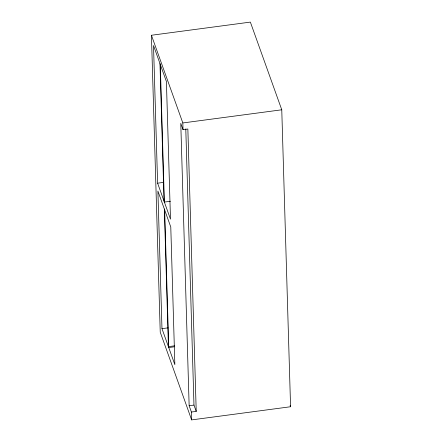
<?xml version="1.0" encoding="UTF-8"?>
<svg xmlns="http://www.w3.org/2000/svg" width="442" height="442" viewBox="0 0 442 442"><rect width="100%" height="100%" fill="white"/><g stroke="black" fill="none" stroke-linecap="round" stroke-linejoin="round"><path stroke-width="0.66" d="M151.429 35.255L250.365 22.1L281.764 109.793L290.571 406.745L191.635 419.9L160.236 332.207L151.429 35.255L182.828 122.953L183.027 129.661L187.856 129.014L196.226 411.392L191.403 412.032L189.148 405.734L180.772 123.362L183.027 129.661M182.828 122.953L281.764 109.793M157.606 183.181L170.485 219.16L166.407 81.532L153.523 45.554L157.606 183.181L163.678 182.375M170.441 201.259L164.369 202.071L160.286 64.444M161.976 328.655L174.855 364.633L170.778 227.006L157.893 191.027L161.976 328.655L168.048 327.848M174.491 345.837L168.419 346.644L164.336 209.016M174.137 346.826L168.739 347.545L164.656 209.917M189.148 405.734L193.972 405.093L196.226 411.392M290.107 405.441L290.571 406.745M185.784 128.92L193.972 405.093M191.403 412.032L191.635 419.9M159.965 63.543L164.048 201.171"/></g></svg>
